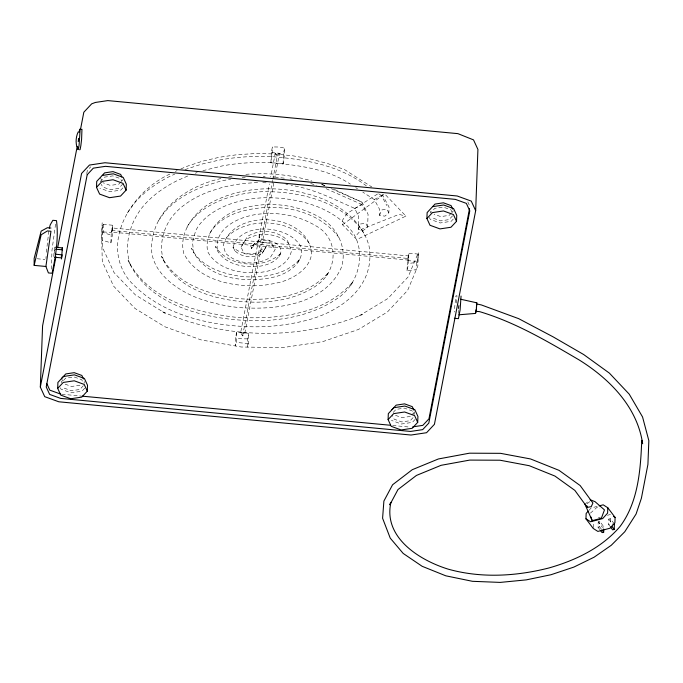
<?xml version="1.0" encoding="UTF-8"?>
<svg xmlns="http://www.w3.org/2000/svg" width="683" height="683" viewBox="0 0 683 683"><rect width="100%" height="100%" fill="white"/><g stroke="black" fill="none" stroke-linecap="round" stroke-linejoin="round"><path stroke-width="0.51" stroke-dasharray="3.42 2.56" d="M61.333 382.762L61.402 381.054M84.163 383.206L84.222 381.498M102.066 231.75L101.767 239.964L110.894 242.892L112.311 235.507L112.695 225.236L103.492 224.366L101.972 227.985L102.066 231.75L111.269 232.613L112.695 225.236M103.492 224.366L103.184 232.587L112.311 235.507M110.894 242.892L111.269 232.613M236.634 332.151L235.558 337.735L235.259 345.948L236.258 342.422L236.634 332.151L248.8 333.304L248.424 343.575L247.417 347.101L247.724 338.879L248.8 333.304M270.938 162.785L271.313 152.514L272.389 146.93L278.57 147.016L284.555 148.083L284.256 156.296L283.103 163.937L270.938 162.785L272.09 155.143L272.389 146.93M283.103 163.937L283.479 153.658L284.555 148.083M342.542 224.767L384.623 193.87L405.907 216.101L356.722 239.579L342.542 224.767L342.712 219.917L347.049 213.54L377.844 193.793M334.457 189.49L362.169 202.296L368.077 214.342L367.616 226.995L363.433 230.333L358.208 229.309L358.677 216.46L354.733 208.417C334.081 199.325 313.582 188.815 291.035 185.324M382.036 194.1L389.062 207.137L388.858 212.72L384.913 216.144L379.526 215.393L379.739 209.621L374.327 199.581L362.801 192.145M407.042 270.852L407.418 260.573L408.844 253.197L418.047 254.067L418.133 257.832L416.621 261.444L416.323 269.657L407.042 270.852L408.468 263.467L408.844 253.197M418.047 254.067L417.748 262.281L408.468 263.467M414.564 414.402L414.658 411.84M430.614 211.201L430.555 212.908L434.832 208.341L443.267 207.077L450.925 209.86L452.12 212.456M593.279 527.583L593.45 523.101M599.768 529.538L598.026 527.233L598.223 521.846L599.802 521.428L603.874 526.824L603.815 528.616M601.356 529.12L599.606 526.815L599.802 521.428M609.714 526.004L608.553 524.467L608.749 519.08L610.329 518.67L614.401 524.057M610.329 518.67L610.124 524.049L608.553 524.467M45.949 258.533L46.077 256.449M46.342 252.275L49.065 229.07M78.007 141.671L78.519 136.412M78.195 141.492L78.562 137.548M456.466 303.09L456.97 295.671L455.843 295.978L454.238 312.037M54.35 253.103L54.606 250.098M111.858 232.1L112.208 227.951L120.703 228.745L408.366 255.912L408.016 260.069L111.858 232.1L112.208 227.951M458.532 308.34L458.993 304.353M458.694 309.066L459.138 305.216M273.772 183.095L244.796 333.219L242.602 335.908L240.621 332.817L269.358 183.932M54.52 247.144L53.684 257.149M78.161 141.552L78.562 139.46M86.75 173.576L87.356 170.443L90.762 166.797M272.816 177.017L274.933 177.093L279.475 153.573L275.3 153.18L270.707 176.94M242.602 335.908L272.645 180.286M272.841 179.245L277.281 156.262L279.475 153.573M408.016 260.069L408.366 255.912M220.933 178.536C190.591 185.349 157.756 205.515 152.557 238.563C145.172 269.076 176.18 290.668 201.289 299.367C216.981 304.37 233.27 307.999 249.807 308.059C283.232 309.049 326.115 301.613 341.269 267.676C347.681 248.381 337.547 227.738 320.532 217.826C295.679 203.303 264.466 200.623 237.317 210.005C220.635 216.024 203.619 232.502 207.692 251.651C216.494 268.154 237.18 273.217 254.622 272.671C269.085 272.551 287.517 267.13 291.376 251.344L288.918 243.737L287.005 240.032C276.675 230.051 259.634 228.805 247.588 236.386L241.048 247.135L244.215 253.726L257.167 254.955L261.256 249.978L262.887 248.638L263.715 248.723L264.406 249.602L262.041 253.521C253.743 258.831 241.953 257.593 234.867 250.832L232.937 247.118C241.082 254.981 254.537 256.04 264.082 250.123L266.976 245.317L264.406 249.602M169.828 174.08C132.28 191.189 99.291 242.132 129.147 280.269C157.261 311.824 200.981 323.93 241.867 326.363C264.628 327.9 287.5 325.501 309.527 319.542C343.267 309.928 375.718 284.862 369.033 245.991C362.878 223.204 343.284 207.419 322.222 198.736C285.904 184.871 242.917 184.478 208.588 204.072C192.572 214.53 178.664 233.466 183.795 253.513C195.978 277.05 224.946 285.281 249.722 285.665C260.385 286.279 270.801 284.452 281.165 281.977A58.858 35.832 2.1 0 0 311.636 253.376C308.349 213.216 234.141 207.034 223.247 245.47L225.595 253.291C237.283 264.569 256.774 265.943 270.408 257.38L275.155 249.517L272.893 245.274L268.957 240.22L259.446 239.323L252.821 245.547L250.302 245.308L251.865 248.373L251.489 247.579C256.893 236.463 278.929 238.469 281.225 250.994C278.126 262.742 264.321 266.652 253.393 266.635C238.512 267.292 220.993 261.632 215.427 246.478C228.139 267.343 264.552 270.007 281.302 252.812L279.065 256.492M55.545 224.109L51.993 250.294L51.225 271.416M358.208 229.309L360.146 224.024L365.806 223.358L367.616 226.995M379.526 215.393L381.806 209.954L386.689 209.177L388.858 212.72M350.831 285.34L353.034 281.669C324.305 315.179 275.795 319.892 234.414 317.125C194.424 312.199 147.673 299.111 128.097 260.343C148.185 304.934 202.962 318.637 247.647 320.515C279.543 321.821 313.173 315.947 339.502 296.934C358.012 283.027 365.704 255.724 354.4 235.072A91.556 55.733 2.1 0 0 317.928 206.881C300.503 200.068 281.857 197.353 263.211 197.78A80.082 48.749 2.1 0 0 195.62 230.905L192.504 242.106L193.588 252.369C209.092 280.03 248.057 283.667 276.291 276.513A48.886 29.762 2.1 0 0 301.613 252.744L300.614 246.367C289.507 225.791 242.798 220.857 233.39 245.906L234.867 250.832M326.448 275.889L328.66 272.227C307.316 297.105 271.347 300.853 240.578 298.778C210.757 295.133 176.129 285.135 161.495 256.33C175.574 288.713 214.155 299.922 246.589 301.912C271.356 303.32 297.566 299.333 318.047 284.478C338.392 269.17 338.845 237.488 314.931 225.313C299.453 216.238 281.106 212.362 263.279 213.788C243.558 214.573 213.42 226.193 217.467 250.482M251.609 247.861L251.361 248.322L258.251 242.124L270.272 243.259L275.155 249.517M262.041 253.521L264.082 250.123M241.048 247.135L243.549 242.969M297.908 262.392L300.153 258.703C286.279 275.172 263.057 277.836 242.832 276.683C223.273 274.071 200.956 267.377 191.539 248.364L193.588 252.369M243.635 242.926L245.556 239.784C258.755 231.537 277.58 232.792 288.918 243.737M158.422 220.831L164.262 212.498A114.385 69.632 2.1 0 1 203.85 186.374L216.895 182.19A112.106 68.249 2.1 0 1 230.786 179.134M127.26 213.045L134.918 202.595A151.259 92.077 2.1 0 1 169.982 176.257L174.677 174.182M356.902 234.739L361.956 229.095L398.983 214.394L405.907 216.101M588.968 510.346L591.077 508.015L598.137 506.154M100.153 181.712L104.422 177.145L112.866 175.881L120.515 178.664L121.711 181.268M120.925 181.883L118.791 184.162L110.356 185.426L102.698 182.643M121.642 181.115L123.068 179.595M122.906 183.864L118.637 188.431L110.194 189.695L102.544 186.911L101.349 184.308M122.855 187.902L120.771 190.122L109.792 191.769L99.838 188.149M63.476 380.482L65.611 378.194L74.046 376.939L81.704 379.714L82.899 382.318M83.386 385.673L79.826 389.481L71.382 390.744L63.732 387.961L62.93 386.228M84.743 388.209L81.96 391.18L70.981 392.819L61.026 389.199L60.138 387.27M451.335 213.07L449.192 215.358L440.757 216.622L434.064 214.189M452.044 212.311L453.469 210.791M452.598 215.819L449.038 219.619L440.603 220.882L432.945 218.108L432.151 216.374M453.264 219.089L451.181 221.318L440.202 222.965L430.239 219.345L429.351 217.416M393.169 412.438L396.02 409.39L404.456 408.127L412.114 410.91L413.702 414.376M411.806 414.888L413.949 412.6M413.078 417.629L410.227 420.677L401.792 421.94L394.134 419.157L392.144 414.829M415.144 419.405L412.361 422.367L401.391 424.015L391.427 420.395M226.645 237.394C247.664 215.58 294.399 218.662 310.338 245.069M584.947 504.276L589.361 500.4M590.428 513.121L597.241 507.136L599.956 508.178M587.192 503.695L589.975 501.535M374.327 199.581L381.404 195.517L386.817 205.566M354.733 208.417L362.246 204.652L366.199 212.695M175.3 171.416L177.153 170.596M180.85 168.957L186.399 166.507L202.45 161.205L219.508 157.235L237.308 154.674L255.579 153.564L274.062 153.914L292.469 155.741L310.552 159.002L328.028 163.655L344.497 169.563L371.834 186.988M187.714 176.018L176.496 180.978A141.304 86.024 2.1 0 0 143.746 205.583C130.316 221.386 123.461 244.224 130.12 264.33M185.008 169.615L201.306 164.227L218.628 160.206A143.601 87.415 2.1 0 1 274.037 156.825L274.583 156.894C306.974 159.634 340.749 165.918 367.01 186.382M195.27 173.2L197.174 172.577M202.877 170.69L221.864 166.003A133.672 81.379 2.1 0 1 273.448 162.861C299.846 165.508 327.9 169.128 350.388 184.137M598.376 517.663L600.391 517.133M607.452 515.281L610.482 514.487M598.026 527.233L599.606 526.815M603.874 526.824L602.295 527.233L598.223 521.846M228.72 176.82L233.663 175.915M79.979 385.212L71.544 386.476L63.886 383.692M410.381 416.408L401.946 417.672L394.287 414.888M245.854 174.327C268.026 172.654 290.608 174.507 311.926 181.038M274.933 177.093L286.134 178.374M247.724 338.879L241.543 338.794L235.558 337.735M263.16 176.666L265.149 176.735M262.733 182.694L268.675 182.907M248.424 343.575L236.258 342.422M111.722 230.487L407.879 258.447M271.313 152.514L283.479 153.658M407.418 260.573L416.621 261.444M37.087 258.746L44.907 259.48M240.621 332.817L244.796 333.219M61.863 394.236L80.953 396.046M392.682 425.475L408.588 426.977M285.861 184.453L287.953 184.7M290.113 178.844L292.196 179.262M310.68 183.514L316.673 185.247M321.753 184.282L326.687 186.194M326.073 188.696L362.246 204.652M321.667 184.444L325.526 186.143M331.306 188.696L362.169 202.296M378.706 193.81L381.404 195.517M355.706 187.569L357.482 188.713M339.016 237.675C315.913 206.872 270.733 201.383 235.925 213.096A64.911 39.512 2.1 0 0 209.203 234.653M608.749 519.08L612.822 524.467M275.3 153.18L277.281 156.262M467.795 201.895L469.938 206.565M100.307 177.443L101.502 180.047M61.496 378.502L62.691 381.097M163.519 260.317C158.695 245.129 163.186 227.635 173.149 215.418A104.431 63.579 2.1 0 1 209.288 191.564L221.19 187.757A102.177 62.196 2.1 0 1 259.591 182.626M458.293 310.338L458.344 313.463M242.149 177.546A112.106 68.249 2.1 0 1 245.291 177.238M363.74 233.159A101.579 61.837 2.1 0 0 323.264 201.869C303.773 194.177 282.907 191.334 262.059 191.71A90.071 54.828 2.1 0 0 186.041 228.976M102.168 222.726L101.673 236.198L102.271 261.521L113.6 286.143L134.884 308.375L164.68 326.696L200.964 339.878L241.244 347.007L282.788 347.604L322.76 341.628L358.447 329.479L387.398 311.994L407.657 290.352L417.834 266.046L418.329 252.582L408.152 276.888L387.893 298.522L358.942 316.007L362.391 314.445C298.889 341.005 224.997 339.169 162.153 311.576L165.175 313.232L135.379 294.902L114.095 272.671L102.766 248.057L102.168 222.726M259.156 235.404L259.224 238.085L259.156 235.404"/><path stroke-width="1.02" d="M80.585 128.985L83.821 112.234L91.693 103.825L95.381 102.45L107.803 100.597L457.917 133.646L473.515 139.878L477.921 149.44L475.675 210.68L434.431 424.314L426.559 432.715L411.029 435.037L58.832 401.792L44.736 396.669L40.331 387.099L42.577 325.868L55.921 256.748M57.696 388.379L57.91 382.437L63.476 376.504L74.447 374.856L84.41 378.476L87.518 385.238L87.304 391.18L81.738 397.113L70.767 398.761L60.804 395.141L57.696 388.379L63.254 382.437L74.234 380.798L84.197 384.418L87.304 391.18M102.288 175.454L113.267 173.806L123.222 177.426L126.329 184.188L126.116 190.122L120.549 196.064L109.579 197.703L99.616 194.092L96.508 187.33L96.721 181.388L104.584 172.884L113.019 171.621L120.678 174.404L121.873 176.999M388.098 419.575L388.32 413.633L393.878 407.7L404.857 406.052L414.82 409.672L417.928 416.434L417.706 422.367L412.148 428.309L401.169 429.949L391.214 426.337L388.098 419.575L393.664 413.633L404.635 411.994L414.598 415.614L417.706 422.367M432.689 206.642L443.668 205.002L453.632 208.622L456.739 215.384L456.517 221.318L450.959 227.26L439.98 228.899L430.025 225.279L426.909 218.526L427.131 212.584L434.986 204.072L443.421 202.817L451.079 205.592L452.675 209.058M599.145 505.89L603.183 504.831L607.802 507.759L615.101 517.415L614.905 522.794L609.97 528.232L597.873 531.417L593.245 528.48L585.954 518.832L586.151 513.445L588.259 511.123M600.348 530.307L602.099 532.62L603.678 532.202L603.781 529.513M607.802 507.759L607.605 513.146L602.679 518.585L590.573 521.761L585.954 518.832M610.303 526.772L612.625 529.854L614.205 529.436L614.401 524.057M461.051 296.055L460.12 309.834L458.421 318.662L454.332 318.278M476.392 307.905L476.657 303.952L481.327 304.934L518.687 318.662L553.085 336.839L583.658 354.528L609.381 373.123L629.248 394.185L642.558 416.963L648.85 440.697L647.911 464.457L641.388 498.266L636.086 514.026L624.791 531.741L611.259 545.29L594.116 557.191L573.848 567.095L551.019 574.727L526.269 579.876L500.246 582.403L472.457 581.31L445.794 575.812L422.154 566.301L403.192 553.443L390.241 538.127L382.591 518.26L383.889 501.066L392.588 484.759L412.267 469.699L438.392 458.967L469.469 453.188L500.545 453.333L530.554 458.959L559.035 470.356L580.157 485.553L592.912 503.021L591.247 506.649L587.278 507.401L574.864 490.394L554.929 476.06L529.248 465.704L500.033 460.222L469.776 460.086L441.09 465.311L416.434 475.436L397.967 489.566L389.831 504.797L390.676 502.346M460.59 299.222L476.819 302.825L476.384 309.288L475.59 313.42L458.771 314.803M390.881 502.526C383.129 537.581 419.541 560.265 448.168 569.144C481.071 578.373 515.955 576.341 548.816 568C575.504 560.41 601.714 547.911 620.053 526.491C638.281 502.065 640.577 469.827 641.747 440.356L642.635 443.737C637.324 406.948 609.56 378.894 579.235 360.001C547.348 341.278 515.289 322.282 479.628 311.644L477.246 311.422L475.71 312.046L476.324 308.887M55.502 247.237L62.384 247.886L61.496 258.977L61.453 258.481M45.906 266.481L50.96 231.264L47.409 230.922L41.168 234.79L34.176 265.371L45.906 266.481L48.408 272.927L52.07 273.268C55.767 256.236 58.695 237.855 56.51 220.652L52.847 220.302L50.243 224.809L49.296 228.216M79.083 132.246L79.663 129.241L80.176 129.096L79.066 145.47L78.297 149.475L77.785 149.62L77.742 146.785M57.739 247.323L77.145 146.794M62.085 249.415L62.384 247.886M54.666 257.243L61.538 257.892L62.127 254.844L55.255 254.196M40.331 387.099L81.576 173.473L89.447 165.064L104.977 162.742L457.175 195.987L471.27 201.109L475.675 210.68M469.537 208.656L428.967 418.807L422.828 425.364L412.728 426.875M78.221 131.87C76.035 136.301 75.506 141.953 76.855 146.708M96.508 187.33L102.066 181.388L113.045 179.749L123.008 183.368L126.116 190.122M61.496 378.502L65.773 373.934L74.208 372.67L81.866 375.454L83.454 378.911M426.909 218.526L432.476 212.584L443.455 210.945L453.41 214.564L456.517 221.318M391.897 409.689L396.174 405.13L404.609 403.866L412.267 406.65L413.864 410.107M81.448 129.403L81.96 129.266L81.593 139.298L80.85 145.641L80.073 149.645L79.561 149.782M476.29 302.97L476.819 302.825M584.947 504.276L592.221 520.668L601.364 518.26L604.472 509.902L595.013 501.638L590.095 499.751M50.952 228.054L47.4 227.721L41.151 231.127L34.15 258.464L34.176 265.371M55.673 249.193L62.546 249.841M82.011 396.14L390.565 425.27M60.804 394.142L49.808 390.147L46.811 383.615M613.556 516.442L615.101 517.415M611.874 526.362L614.205 529.436M601.936 529.897L603.678 532.202M590.761 516.732L592.221 520.668M586.885 505.821L587.278 507.401M61.368 255.937L61.538 257.892M87.193 174.711L46.222 386.954L49.654 394.415L60.65 398.402L410.551 431.443L422.675 429.633L428.813 423.076L469.784 210.825L466.352 203.372L455.356 199.376L105.447 166.336L93.332 168.146L87.193 174.711"/></g></svg>
